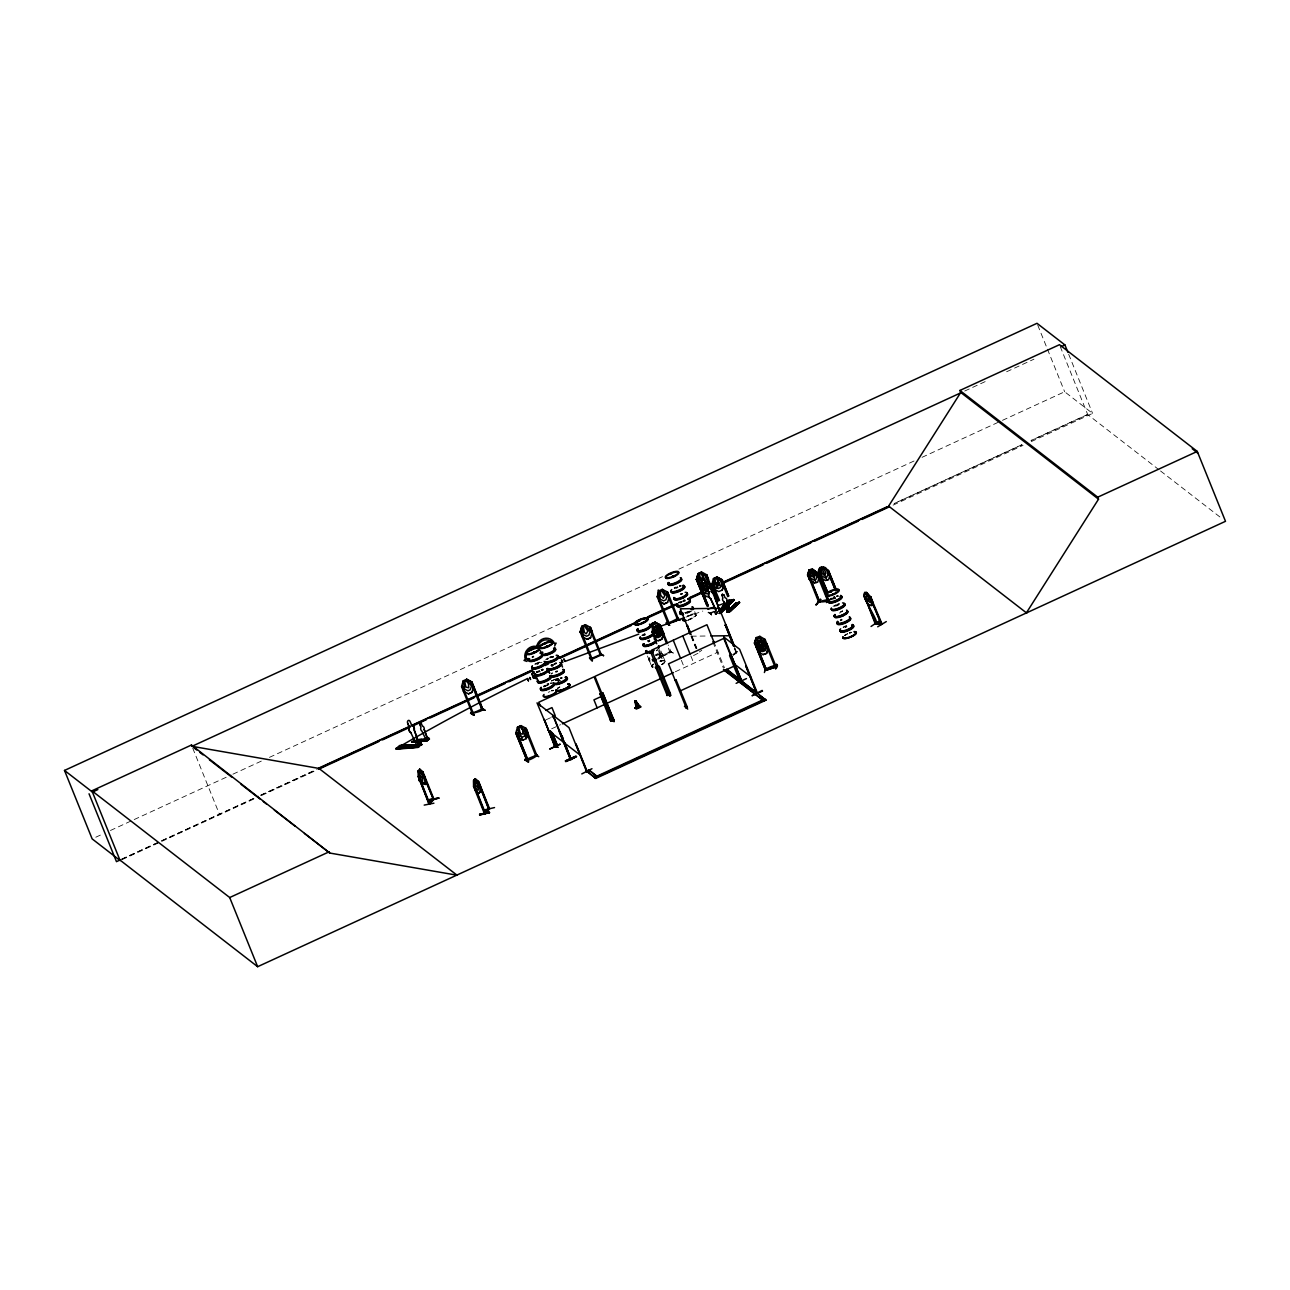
<?xml version="1.0" encoding="UTF-8"?>
<svg xmlns="http://www.w3.org/2000/svg" width="1290" height="1290" viewBox="0 0 1290 1290"><rect width="100%" height="100%" fill="white"/><g stroke="black" fill="none" stroke-linecap="round" stroke-linejoin="round"><path stroke-width="0.75" stroke-dasharray="5 3.75" d="M661.802 658.4L659.174 655.304L662.109 657.626M708.081 612.847C707.291 610.493 715.966 619.442 708.42 612.089M653.675 664.382A7.176 2.032 -22 0 0 652.74 667.365L651.579 666.462M551.83 665.979C555.732 665.334 549.959 665.124 552.781 666.091M559.118 681.426L555.99 678.701L558.941 680.991M687.715 620.345L695.987 615.636M649.95 641.146A7.176 2.032 -22 0 0 648.225 641.872L648.999 641.759M651.563 666.495L653.498 664.14A7.224 2.048 -22 0 0 652.611 667.124M695.971 615.685L695.89 614.395A7.176 2.032 -22 0 1 689.295 619.297M558.893 679.83L558.876 679.894A7.208 2.048 -22 0 0 557.312 680.717M715.499 614.234L718.078 611.363M736.509 652.305L736.687 651.305L735.574 651.579L736.413 651.531M735.993 652.547L734.526 647.854M658.948 649.193L661.931 656.642L661.512 655.626M710.903 612.347C708.565 611.912 711.274 615.217 709.952 612.766M711.306 613.347L710.596 612.299L711.145 613.266M830.55 598.85L838.065 597.335M830.841 599.56L836.581 598.302M715.805 614.411C718.337 613.411 714.37 615.491 714.66 612.25L716.031 610.896L716.756 612.669M714.66 612.25L716.401 610.815L716.982 612.25M715.16 614.524L718.207 611.557M544.154 686.748L545.541 686.603M652.466 665.011L653.514 664.157M693.504 655.578L698.39 653.062M699.261 651.998L701.792 650.289M734.349 653.45L737.509 651.337M732.801 654.514L737.574 651.385M733.01 654.949L736.155 652.821M733.091 655.014L737.009 652.353M733.413 655.078L736.574 652.966M661.044 656.852L658.11 649.692L660.964 657.045L671.316 652.288L670.687 651.24L660.448 655.965L661.351 655.514M559.747 686.78L557.28 688.521A7.224 2.048 -22 0 1 559.763 686.796A7.176 2.032 -22 0 0 557.296 688.328M846.046 634.422L844.66 635.293L847.659 633.6A7.176 2.032 -22 0 0 844.644 635.131M669.8 651.66L671.219 652.208L668.156 644.952M539.543 670.816L536.559 672.542A7.176 2.032 -22 0 1 539.559 670.848L539.478 670.848A7.176 2.032 -22 0 0 536.576 672.461M551.04 665.253L552.668 664.431A7.176 2.032 -22 0 0 551.007 665.108A7.224 2.048 -22 0 1 552.668 664.431M121.808 859.205L160.137 841.548M161.959 840.709L258.709 796.156M260.532 795.317L313.47 770.936M1021.874 444.744L894.099 503.584L1021.954 444.792M1087.599 414.477L1031 440.535L1087.712 414.558L1158.984 469.77M964.71 391.031L988.398 380.131M1006.619 371.762L1033.951 359.184M95.815 837.21L103.119 833.84M110.44 830.486L132.37 820.392M134.192 819.553L231.087 775.016M232.91 774.177L262.16 760.729M269.465 757.359L662.496 576.662M678.943 569.1L914.755 460.675M922.06 457.321L1000.669 421.169M1002.491 420.33L1064.653 391.757L1092.582 413.397L1030.371 442.002M121.679 859.124L159.686 841.644M161.492 840.822L253.791 798.381M261.031 795.043L317.147 769.259M678.846 602.946L686.167 599.592M121.905 859.704L159.912 842.225M161.718 841.386L254.404 798.768M261.725 795.414L314.808 771.001M893.115 505.116L1023.051 445.373M551.233 665.188L556.425 662.931M551.362 680.846L554.829 679.25M551.378 681.072L557.312 678.605L560.263 680.894M558.683 679.669L557.538 680.201M558.731 679.975L557.796 680.362M710.967 612.508L714.289 611.105M710.21 613.701L716.192 611.073M669.784 651.095L673.332 653.127L669.897 650.95M669.881 652.095L661.722 655.723M660.964 656.916L671.09 652.224M545.993 719.82L550.604 717.708M551.652 728.785L560.569 724.69M675.315 671.751L718.014 652.111M736.751 652.563L734.913 648.015M687.393 615.894L695.826 614.346A7.176 2.032 -22 0 0 687.344 615.717M670.413 652.74L669.816 651.805M685.957 617.12L702.824 611.057M555.958 663.237L556.28 663.27A7.208 2.048 -22 0 0 554.506 663.963L556.264 662.996M543.042 669.526L541.284 670.107A7.176 2.032 -22 0 1 543.025 669.558A7.176 2.032 -22 0 0 541.268 670.074M840.838 611.654L842.58 611.073M849.417 632.874L851.158 632.293M551.62 690.747L553.265 690.36M715.386 614.024L720.159 613.089M830.663 599.592L830.276 598.56M670.171 652.804L667.22 645.387M691.343 636.196L706.92 636.002M539.688 671.493L539.768 671.477A7.176 2.032 -22 0 0 538.22 672.284M538.349 671.526L540.51 671.897M1160.565 470.995L1220.743 517.613M708.533 612.524L711.629 614.927M662.383 658.158L659.303 655.755L662.221 658.142M557.135 678.169L560.118 680.459M555.571 679.379L558.538 681.668M665.188 661.657L662.254 654.111M662.06 653.885L662.189 654.159A7.192 2.048 -22 0 1 657.271 657.981M649.37 660.609L647.435 655.9M662.512 654.562L662.544 654.594A7.305 2.08 -22 0 1 657.626 658.819M649.16 660.206L651.789 666.64M1068.668 354.202L1092.582 413.397M1060.219 346.526L1087.712 414.558M1037.74 325.161L1046.706 347.349M1047.464 349.203L1064.653 391.757M734.252 648.032L736.106 652.579L735.59 651.547M715.031 612.169L715.595 613.605M713.676 641.372L724.432 667.833M712.838 641.888L723.497 668.268M694.697 611.718L696.052 615.104A7.176 2.032 -22 0 1 687.731 620.313M691.924 636.002L696.906 648.306M691.65 636.18L696.632 648.499M691.263 636.018L696.245 648.322M690.989 636.196L695.971 648.515M690.86 655.949L693.81 663.237M681.362 660.303L684.313 667.607M660.867 650.902L662.173 654.127A7.192 2.048 -22 0 0 657.045 653.82M553.087 665.737L553.007 665.398A7.176 2.032 -22 0 0 551.459 666.204M192.726 748.152L219.639 814.764M830.244 599.705A7.305 2.08 -22 0 1 831.631 598.818M833.259 597.996A7.305 2.08 -22 0 1 835.033 597.27M836.791 596.69A7.305 2.08 -22 0 1 838.452 596.286M834.694 606.381A7.305 2.08 -22 0 1 839.855 604.236M834.533 605.994A7.305 2.08 -22 0 1 839.693 603.849M833.034 606.413A7.192 2.048 -22 0 1 836.017 604.752M837.742 604.026A7.192 2.048 -22 0 1 839.484 603.462M830.502 600.124A7.192 2.048 -22 0 1 831.873 599.269M833.469 598.463A7.192 2.048 -22 0 1 835.211 597.738M830.083 599.302A7.305 2.08 -22 0 1 831.47 598.431M833.114 597.609A7.305 2.08 -22 0 1 834.872 596.883M836.646 596.303A7.305 2.08 -22 0 1 838.29 595.899M829.986 598.866A7.192 2.048 -22 0 1 831.357 598.012M832.969 597.189A7.192 2.048 -22 0 1 834.694 596.48M836.436 595.899A7.192 2.048 -22 0 1 838.065 595.512M836.533 606.01A7.192 2.048 -22 0 1 838.258 605.3M845.014 627.085A7.305 2.08 -22 0 1 846.772 626.36M843.225 627.521A7.305 2.08 -22 0 1 846.627 625.972M843.112 627.101A7.192 2.048 -22 0 1 846.45 625.553M840.338 620.361A7.305 2.08 -22 0 1 841.967 619.523M849.352 632.745A7.176 2.032 -22 0 1 851.077 632.165M845.224 627.553A7.192 2.048 -22 0 1 846.966 626.827M839.371 613.056A7.176 2.032 -22 0 1 841.096 612.331M840.564 620.812A7.192 2.048 -22 0 1 842.177 619.99M840.177 619.974A7.305 2.08 -22 0 1 841.806 619.135M674.267 588.288A7.305 2.08 -22 0 1 677.653 586.724M679.427 586.144A7.305 2.08 -22 0 1 681.072 585.741M674.138 587.853A7.192 2.048 -22 0 1 675.75 587.031M679.217 585.741A7.192 2.048 -22 0 1 680.846 585.354M674.412 588.675A7.305 2.08 -22 0 1 677.814 587.111M679.572 586.531A7.305 2.08 -22 0 1 681.233 586.128M676.25 588.304A7.208 2.048 -22 0 1 677.992 587.579M691.634 611.009A7.208 2.048 -22 0 1 685.167 613.992M687.522 616.168A7.176 2.032 -22 0 1 696.052 615.104M690.134 611.444A7.305 2.08 -22 0 1 684.974 613.588M689.973 611.057A7.305 2.08 -22 0 1 684.813 613.202M688.134 611.428A7.192 2.048 -22 0 1 684.651 612.718M680.298 603.091A7.192 2.048 -22 0 1 681.91 602.285M683.635 601.559A7.192 2.048 -22 0 1 685.377 600.995M680.072 602.656A7.305 2.08 -22 0 1 681.701 601.817M683.458 601.092A7.305 2.08 -22 0 1 685.232 600.511M678.508 603.123A7.305 2.08 -22 0 1 681.539 601.43M683.297 600.705A7.305 2.08 -22 0 1 685.071 600.124M678.411 602.688A7.208 2.048 -22 0 1 679.782 601.833M683.12 600.285A7.208 2.048 -22 0 1 684.861 599.721M680.83 594.609A7.192 2.048 -22 0 1 682.571 594.029M680.668 594.19A7.224 2.048 -22 0 1 682.41 593.626M641.904 635.26A7.192 2.048 -22 0 1 644.871 633.584M647.774 640.743A7.176 2.032 -22 0 1 649.499 640.017M643.774 635.664A7.208 2.048 -22 0 1 645.387 634.857M643.549 635.228A7.305 2.08 -22 0 1 645.177 634.39M642.001 635.696A7.305 2.08 -22 0 1 645.032 634.003M655.82 655.659A7.208 2.048 -22 0 1 662.576 655.046L662.609 655.159A7.208 2.048 -22 0 1 657.787 659.238M650.16 661.06A7.208 2.048 -22 0 1 650.047 658.9M655.643 655.191A7.305 2.08 -22 0 1 662.496 654.578M649.902 660.657A7.305 2.08 -22 0 1 649.789 658.481M660.109 661.431A7.176 2.032 -22 0 1 665.108 661.399A7.176 2.032 -22 0 1 661.931 664.753L665.108 662.238L665.043 660.98A7.176 2.032 -22 0 1 661.77 664.334M659.948 661.012A7.176 2.032 -22 0 1 664.947 660.98L660.029 661.141A7.224 2.048 -22 0 1 665.043 661.109A7.224 2.048 -22 0 1 661.851 664.495M653.659 666.995A7.176 2.032 -22 0 1 653.514 663.979M649.66 659.787A7.192 2.048 -22 0 1 649.547 657.642M655.481 654.804A7.305 2.08 -22 0 1 662.334 654.191A7.305 2.08 -22 0 1 657.465 658.432M649.757 660.27A7.305 2.08 -22 0 1 649.644 658.094M657.707 650.015A7.192 2.048 -22 0 1 656.336 650.87M657.594 649.563A7.305 2.08 -22 0 1 656.207 650.434M648.064 641.501A7.224 2.048 -22 0 1 649.805 640.775M546.992 659.609A7.305 2.08 -22 0 1 548.379 658.739M550.024 657.916A7.305 2.08 -22 0 1 553.539 656.594M546.831 659.222A7.305 2.08 -22 0 1 548.234 658.351M549.863 657.529A7.305 2.08 -22 0 1 553.394 656.207M545.686 659.625A7.192 2.048 -22 0 1 548.105 657.916M549.717 657.11A7.192 2.048 -22 0 1 551.443 656.384M551.959 657.658A7.192 2.048 -22 0 1 553.7 657.078M554.345 663.576A7.176 2.032 -22 0 1 556.087 662.996M551.201 665.576A7.176 2.032 -22 0 1 552.813 664.753M554.539 664.044A7.176 2.032 -22 0 1 556.28 663.463M557.087 680.282A7.305 2.08 -22 0 1 558.715 679.443M560.473 678.717A7.305 2.08 -22 0 1 562.247 678.137M555.538 680.765A7.305 2.08 -22 0 1 558.554 679.056M560.328 678.33A7.305 2.08 -22 0 1 562.085 677.75M555.442 680.314A7.192 2.048 -22 0 1 558.409 678.637M560.15 677.927A7.192 2.048 -22 0 1 561.892 677.347M555.877 672.348A7.192 2.048 -22 0 1 557.603 671.639M555.668 671.897A7.305 2.08 -22 0 1 557.425 671.155M551.427 674.057A7.305 2.08 -22 0 1 552.475 673.203M555.506 671.51A7.305 2.08 -22 0 1 557.264 670.768M551.33 673.606A7.208 2.048 -22 0 1 552.378 672.767M557.474 688.747A7.176 2.032 -22 0 1 559.876 687.054M551.298 665.834A7.224 2.048 -22 0 1 552.91 665.011M554.635 664.285A7.224 2.048 -22 0 1 556.393 663.721M534.979 664.447A7.305 2.08 -22 0 1 541.8 661.899M534.866 664.011A7.192 2.048 -22 0 1 541.574 661.512M536.769 663.995A7.305 2.08 -22 0 1 538.543 663.27M540.3 662.689A7.305 2.08 -22 0 1 541.961 662.302M532.093 657.271A7.305 2.08 -22 0 1 533.721 656.449M536.398 672.025A7.176 2.032 -22 0 1 537.753 671.171M541.091 669.639A7.176 2.032 -22 0 1 542.832 669.059M536.979 664.463A7.208 2.048 -22 0 1 538.72 663.737M532.318 657.723A7.192 2.048 -22 0 1 533.931 656.9M531.932 656.884A7.305 2.08 -22 0 1 533.56 656.062M543.687 685.974A7.305 2.08 -22 0 1 545.315 685.151M547.073 684.409A7.305 2.08 -22 0 1 548.847 683.829M550.507 683.442A7.305 2.08 -22 0 1 551.926 683.265M546.896 684.006A7.192 2.048 -22 0 1 548.637 683.442M550.266 683.055A7.192 2.048 -22 0 1 551.685 682.878M543.848 686.361A7.305 2.08 -22 0 1 545.476 685.538M547.234 684.797A7.305 2.08 -22 0 1 549.008 684.216M551.54 690.601A7.192 2.048 -22 0 1 553.168 690.215M548.25 692.327A7.176 2.032 -22 0 1 549.975 691.617M551.701 691.037A7.176 2.032 -22 0 1 553.329 690.65M541.542 670.752A7.176 2.032 -22 0 1 543.284 670.187M544.074 686.812A7.208 2.048 -22 0 1 545.67 685.99M537.801 671.348L536.43 672.219A7.224 2.048 -22 0 1 539.43 670.526L537.801 671.348M552.781 664.737L551.169 665.559A7.208 2.048 -22 0 1 552.765 664.673M548.25 684.861L543.058 687.231L548.234 684.877M649.579 640.179L647.822 640.904A7.224 2.048 -22 0 1 649.563 640.195M649.692 640.485L647.951 641.211A7.176 2.032 -22 0 1 649.676 640.469M682.313 593.368L680.556 593.932A7.192 2.048 -22 0 1 682.297 593.352M556.167 663.125L554.41 663.705A7.224 2.048 -22 0 1 556.151 663.141M542.913 669.22L541.171 669.8A7.224 2.048 -22 0 1 542.913 669.22M842.547 611.025A7.208 2.048 -22 0 0 840.806 611.589A7.192 2.048 -22 0 1 842.547 611.041M847.772 633.858A7.192 2.048 -22 0 0 844.805 635.535A7.176 2.032 -22 0 1 847.788 633.874M851.255 632.568A7.192 2.048 -22 0 0 849.513 633.148A7.176 2.032 -22 0 1 851.255 632.584"/><path stroke-width="1.5" d="M757.827 651.369L763.035 654.627L766.582 653.272L768.372 647.822L766.647 643.597L761.423 640.34L757.794 641.565L759.165 649.773L762.567 651.563L764.922 650.773L766.196 647.419L761.406 640.469M524.724 759.6C536.511 766.067 517.613 755.859 528.336 761.616M527.755 761.858L524.756 759.52M528.045 761.132L525.175 759.246M554.329 745.362C562.23 750.716 549.556 740.831 557.941 747.378M557.812 747.281L554.748 745.12M611.041 719.24L614.185 721.61L610.267 719.046M610.525 719.465L614.056 721.513M667.752 693.069C672.477 694.633 669.204 697.132 666.769 693.697M670.332 695.632L667.656 692.553L670.655 694.826M684.442 706.323L687.747 709.081M470.947 712.918L474.043 715.273L470.511 713.241M473.914 715.224L470.915 712.967M473.769 714.773L470.834 712.419M592.078 660.98L589.433 657.884L592.481 660.722M666.124 623.264L669.671 625.327L666.479 622.457M666.43 622.538L669.542 625.215M764.389 672.525L765.728 667.978M827.632 592.465L819.15 572.115L827.793 592.287M710.129 591.465L709.194 591.997L706.517 589.965L705.146 593.868L705.694 589.611L702.55 587.289L703.566 586.821L706.049 588.659L708.468 579.097L706.71 574.76L705.63 574.921M418.734 742.976L417.218 742.734L419.057 741.798M427.312 737.912L426.232 738.09L427.474 737.816M418.492 743.266L417.702 742.492M427.377 738.154L426.264 737.783L427.683 738.976M427.264 737.574L426.393 738.122L427.522 739.75M869.863 605.284L872.024 605.413L872.443 601.269L872.105 605.526C867.589 606.252 865.574 600.027 864.09 596.641L864.623 592.368L866.832 592.497L870.863 600.253L870.492 602.753L866.574 599.995M422.636 772.275L419.718 769.114L418.105 770.872L420.476 779.176L422.556 780.692L423.539 775.983M480.493 791.592L478.864 793.35L475.542 790.641L473.785 786.303L473.607 780.337L475.188 778.676L478.574 781.466L489.184 809.298L488.652 808.362M728.576 609.17L727.721 609.928L728.366 608.944M706.872 589.046L707.355 584.967L703.276 586.676L698.067 583.918M401.819 745.443C391.144 752.457 407.769 744.007 399.594 745.62L396.078 749.216L418.089 747.426L417.363 745.072M527.578 678.54L528.432 680.83L527.578 678.54A572.438 171.925 -28.9 0 0 399.594 746.636L399.013 747.071M427.538 740.444L412.107 742.169L414.477 740.428M421.524 744.846L420.927 742.443L418.395 742.766L420.927 742.443M427.2 740.67L412.091 741.524M426.684 737.961L428.699 737.654L429.086 739.267L417.767 740.218M405.641 746.684L408.027 745.749L405.931 746.297M418.944 740.541L419.46 739.863M732.994 606.203L734.574 605.671L733.107 606.445M426.313 737.912L427.393 739.767L427.441 737.219L428.248 739.218M729.14 611.154L728.64 609.444M764.18 639.759L765.083 639.437L776.225 666.914L765.518 670.381L754.569 642.952L765.696 670.478L776.112 666.817M758.859 637.437L762.309 642.694L761.793 644.774L758.794 643.871L757.682 637.824M756.117 647.499L761.455 650.628L765.099 649.37L766.921 643.823M756.085 647.145L757.794 641.565L761.406 640.517M765.083 639.437L759.842 636.341L764.599 643.452L763.325 646.822L760.971 647.596L757.569 645.806L756.311 637.663L754.489 643.146L755.537 642.533L766.534 670.171L755.343 642.436M760.439 641.485L759.278 641.823L759.633 645.919L762.229 649.128L763.906 646.645L760.455 641.436M761.455 650.628L765.002 649.273L766.792 643.823M768.372 647.87L766.679 653.417L763.035 654.627M766.212 669.171C762.035 670.913 776.612 662.754 776.145 666.962M766.421 669.268L775.741 665.785M775.048 667.317L774.887 666.059L775.29 667.059M776.612 664.366C772.71 673.574 779.789 665.237 776.515 664.334M775.725 668.784L776.806 664.785M728.076 611.428L727.27 609.428L728.237 609.122M659.303 625.327L660.206 624.973L659.206 625.424M527.9 732.672L526.239 738.622L522.708 740.234L517.5 737.493L522.74 740.25L517.484 727.221L520.983 725.609L526.175 728.35L527.933 732.688L526.239 738.622L520.983 725.609M482.637 709.387C482.315 711.983 470.076 712.967 472.608 714.16L461.562 686.651L463.207 680.83L466.754 679.233M463.287 691.134L468.496 693.875L472.011 692.262L473.559 686.312M580.145 632.245L581.822 626.295L585.354 624.699L590.578 627.456L592.336 631.794L590.626 637.728L587.079 639.308L582 636.502M581.822 626.295L580.178 632.116L581.193 631.81M657.158 596.835L658.835 590.885L662.367 589.288L667.091 596.174L665.898 599.785L663.624 600.834L660.303 599.302C656.691 579.355 659.093 597.867 657.965 596.061L669.397 623.683L668.075 623.135M650.837 626.747L651.547 623.715L655.094 622.119L660.206 624.973M651.934 632.165L653.175 627.698L656.723 626.101L661.931 628.859M659.013 601.092L664.124 603.93L667.639 602.317L669.3 596.367L667.559 592.013L662.367 589.433M658.481 640.614L661.883 639.05L663.689 633.197L661.98 639.13L658.481 640.743M707.291 606.494L696.374 579.468L697.987 573.615L701.534 572.034L706.743 574.776L705.711 575.211M706.662 604.768L696.439 579.565L698.084 573.711L701.518 572.163L704.904 575.63L706.211 578.888L705.017 582.5M711.774 592.32L712.628 589.353L710.838 584.983L705.63 582.225L702.115 583.854L700.583 589.788M711.806 584.547L713.483 578.581L717.014 577.001L722.142 579.839L721.094 580.274L722.142 579.839M711.661 592.287L712.467 589.337M722.287 590.014L723.98 584.096L722.287 590.014L718.74 591.61L713.66 588.788M819.505 572.389L818.392 572.647L820.15 576.985L825.245 580.548L828.583 579.807L829.954 574.76M421.185 723.142L419.701 724.158L420.943 727.254A2.564 1.822 85.4 0 0 421.943 731.107L425.942 739.654L427.522 738.493L424.184 729.447A2.564 1.822 85.4 0 0 422.41 726.109L421.266 723.368M419.943 723.513L419.943 724.803M827.245 599.253L827.567 600.463L816.296 572.76L817.489 572.776L812.442 569.164L809.104 569.906L807.524 575.034L808.733 574.63L819.892 601.979M819.086 577.146L817.715 582.193L814.329 582.983L809.282 579.387L807.572 574.985L809.201 570.019L810.572 577.952L813.797 580.049L815.941 579.565L817.038 576.501L812.442 569.164L817.441 572.825M818.392 572.647C818.07 563.214 827.6 567.31 827.906 574.115L826.826 577.178L824.665 577.662L821.44 575.566L820.085 567.616M827.487 594.48L818.634 572.583L819.972 567.519M530.948 649.934L531.432 650.37M530.851 650.45L531.69 649.934M534.495 652.498L533.302 652.837L534.415 652.272M535.237 652.063L534.205 651.901M544.074 644.323L545.09 644.081M548.331 646.322L546.702 646.871L547.283 645.887M547.653 646.177L546.75 646.355L548.218 646.096M547.928 646.435L548.637 645.968L547.766 646.516M639.759 620.7L639.243 620.667M640.034 620.571L639.405 620.603M641.743 623.296L643.081 622.796M642.001 623.054L643.5 622.796M643.355 622.231L641.84 623.005M670.268 573.808L670.865 574.147M670.977 573.824L670.365 573.969M674.428 576.017L673.106 575.888M674.638 576.001L673.799 575.663M831.147 591.239L830.986 591.933M831.389 591.723L830.534 591.513M834.05 594.045L834.936 593.61L833.195 593.771M833.872 593.674L833.292 593.69M833.437 593.964L834.533 593.771M433.908 803.186L424.2 805.105M489.474 812.716L479.606 814.232M417.863 743.137L421.217 744.072L420.653 742.653M754.36 643.146L756.198 637.566L759.842 636.341M636.115 708.146L635.696 700.776L639.921 706.63L636.115 708.146L635.099 701.034L638.211 707.936M418.041 742.766L419.185 745.588M720.691 613.427L734.22 600.027L728.769 600.285C722.513 605.01 740.831 598.238 727.383 601.656M728.769 600.285L728.834 601.124M720.884 610.202L730.382 600.785L728.898 600.64L719.433 610.025M735.171 603.865L739.186 602.091L729.914 611.637L739.638 602.559L736.09 602.946L726.931 612.218L736.187 603.075M734.236 605.72C734.494 603.752 727.802 615.814 726.593 610.686L728.35 609.09M733.607 600.173L733.301 600.205M733.478 600.173L728.898 600.64M739.638 602.543L729.56 611.718L729.769 610.073M727.141 612.024L737.074 603.043M554.942 747.136L544.38 719.562M569.841 757.94L569.922 757.94M585.999 770.501L586.418 771.533M741.041 680.394L741.476 680.201M741.524 681.41L740.121 681.926L741.186 681.152M756.649 693.262L745.943 666.043M554.635 646.064L556.054 643.049L554.619 643.71A9.707 9.175 -52.2 0 0 536.624 646.854M589.595 627.94L590.578 627.456M412.155 742.185L414.848 740.154M418.154 747.087L396.191 748.603L399.739 745.975L422.056 744.507M421.685 744.459L399.594 745.62M428.957 739.38L417.67 740.476M426.313 739.412L426.797 740.605L429.441 739.041M556.732 690.408L556.828 690.65A7.176 2.032 -22 0 0 565.165 689.086A7.176 2.032 -22 0 0 569.761 684.7M429.393 802.719L428.619 803.138M433.279 798.703L429.022 804.138M429.796 803.718L418.653 775.919M418.734 776.29L429.36 804.105L434.004 799.284M434.004 799.365L422.943 771.855M488.765 808.653L484.105 812.781L484.976 813.313M485.443 813.184L474.365 785.578M304.424 833.421L329.772 853.045L456.741 875.152L1225.5 521.305L1197.265 451.419L1059.477 344.688L959.937 390.451L960.744 392.45L888.617 506.099L1026.727 613.089M1026.405 612.831L1098.532 499.182L1097.726 497.182L959.937 390.451M428.941 804.202L418.395 776.37M484.105 812.748L488.426 808.717M418.541 740.541L419.25 739.928M420.056 739.815L418.46 740.347M726.625 604.704L724.319 605.591L725.722 604.575M726.738 604.994L724.432 605.865L725.528 604.962M534.286 652.031L533.447 652.498L535.076 651.934M544.719 643.581L544.509 643.613M548.476 645.855L547.266 646.322M544.058 673.702L542.8 674.412M640.404 620.313L639.582 620.119M526.368 759.439L527.626 758.988L526.562 759.342M526.772 760.439C530.464 760.245 540.107 754.344 535.801 755.247M610.428 720.304C612.315 718.32 609.573 722.561 611.621 720.771M612.621 720.449L613.879 719.997L602.607 692.585L601.672 693.02L612.782 720.529L594.948 676.379L650.225 650.966L668.107 695.052C667.107 691.682 667.269 697.487 666.672 694.536M666.962 695.455L667.865 695.004M670.316 693.053L669.462 694.165C667.51 692.762 672.09 692.343 669.059 693.294M669.349 694.213L670.461 693.681L659.432 666.43L658.497 666.865M741.879 681.201L730.511 653.643L741.589 682.587L723.771 638.421L668.51 663.834L686.28 707.984L685.78 706.904L687.151 706.743M686.183 707.904L687.425 707.484L676.154 680.04L675.218 680.475L676.266 680.12M740.218 682.007C739.96 684.039 742.669 681.62 740.621 683.007L729.56 655.497L730.495 655.062M809.104 569.906L812.442 569.293M811.523 570.148L814.893 575.517L814.474 577.452L811.668 576.243L810.894 574.324L810.443 570.39L811.571 570.099M809.282 579.387L814.329 582.983M836.549 590.352L828.422 570.277C826.729 571.744 827.938 567.713 823.278 566.826M472.35 713.128L473.365 712.628L472.124 713.064M591.981 658.094C593.061 660.125 589.578 657.191 592.094 658.384M601.188 653.853L600.076 654.385M601.591 654.852L591.207 659.48L592.336 659.142M678.201 618.458L677.089 618.974M678.556 619.49L667.591 592.046M875.91 622.86L875.539 623.038M865.332 598.27L876.345 623.828C879.216 620.087 856.689 591.626 866.848 592.61M807.685 575.001L808.556 574.614M827.809 598.254L817.489 572.696L828.502 600.221M818.634 572.583L819.682 572.212M827.551 600.301C825.729 602.93 815.973 601.285 819.037 602.172M815.99 604.849L820.682 599.334L816.006 604.768M816.409 604.655L820.666 599.35M808.411 574.518L819.747 602.156L818.747 602.382L807.846 574.84M827.116 599.753L819.456 601.446M828.438 599.608L826.39 602.543L827.196 601.801M829.148 599.931L826.955 602.349M419.46 770.356L419.943 775.113L421.894 778.193L422.249 775.435L419.347 770.372M429.457 804.089L418.218 776.757L418.799 775.967M422.894 771.952L422.136 772.468L433.682 799.703M423.394 783.788C433.214 787.464 409.188 774.355 423.378 783.659M438.697 798.171L428.748 799.768L438.939 798.01M428.973 803.138L433.198 799.107M475.026 779.902L475.51 784.659L477.461 787.722L477.816 784.965L474.913 779.918M477.977 781.547L480.364 785.707L480.38 791.625M489.103 808.959L484.508 813.764L473.543 786.336L474.365 785.787M479.606 815.022L489.345 812.152L489.297 812.974M484.54 809.878L494.522 807.572M485.088 813.587L489.62 808.83L478.509 781.385M534.544 671.961L531.948 674.38L533.447 671.655L531.98 674.396L533.399 677.879L537.237 678.814M715.869 610.267L710.629 598.834A3.854 3.048 45.3 0 1 709.113 593.319L707.71 589.53A1.919 1.532 45.3 0 1 708.613 587.498A1.919 1.532 45.3 0 1 710.903 588.901L712.29 592.707A3.854 3.048 45.3 0 1 715.128 597.947L719.788 611.283M709.113 593.319L707.71 589.53M712.29 592.707L712.386 592.594A3.854 3.048 45.3 0 1 715.224 597.851L719.901 611.17M710.629 598.834L710.726 598.737A3.854 3.048 45.3 0 1 709.21 593.223M721.884 595.238L722.561 594.19M723.9 601.753L723.964 601.672A2.564 2.032 45.3 0 1 722.948 597.996L721.965 595.529M723.932 594.835L725.012 597.657A2.564 2.032 45.3 0 1 726.963 601.092L730.011 610.041M727.415 605.913L722.497 606.477L723.867 605.123L728.785 604.542M719.465 610.235L728.947 600.85M718.998 611.186L729.834 600.463M719.643 612.815L719.062 611.379L729.914 600.64M720.578 611.944L727.334 605.236M730.043 602.559L732.752 599.882M720.61 612.153L733.542 599.35M720.143 613.105L733.688 599.705M719.933 613.572L733.768 599.882M727.27 609.428L728.157 611.347M723.964 601.672L727.963 610.396M731.817 606.848C740.783 604.575 728.56 609.09 732.736 605.945L736.01 605.558L732.736 605.945M733.559 605.139C742.524 602.865 730.301 607.38 734.462 604.236L737.751 603.849L734.462 604.236M729.495 611.702L739.186 602.091M555.522 746.942L537.027 702.889L552.813 715.128L570.325 758.939M570.938 759.455L564.81 742.637M534.592 652.031L533.592 652.659M547.815 645.693L548.589 645.903M683.232 597.657L682.071 598.254M831.534 591.481L831.212 591.578M730.366 600.818L719.062 611.379M726.98 612.234L730.253 611.25M728.012 612.024L727.06 611.895M433.182 798.752L433.488 799.816L422.394 772.049M474.301 785.836L485.04 813.587M403.302 745.33L399.9 748.313L403.302 745.33L405.528 745.152L402.125 748.135L405.528 745.152M407.511 744.991L404.093 747.974L407.511 744.991L409.736 744.814L406.318 747.797L409.736 744.814M419.734 739.364L417.46 741.347L421.217 739.235M426.393 738.154L427.441 737.219M416.638 745.443L419.185 743.685L414.332 730.124A3.854 2.741 85.4 0 0 411.671 725.109L410.01 721.416A1.919 1.371 85.4 0 0 408.14 720.578A1.919 1.371 85.4 0 0 407.64 723.174L409.124 726.867A3.854 2.741 85.4 0 0 410.817 732.607L416.799 745.427M424.829 739.525L425.313 740.718M418.992 744.249L415.993 746.475L415.138 745.249L415.864 747.039L419.427 744.411L418.702 742.621M420.072 744.798L418.976 745.604L417.767 742.605M421.217 744.072L418.218 746.297L417.637 744.862M421.653 744.233L418.541 747.039L396.24 748.829M428.893 738.751L426.877 740.234L426.506 739.283M554.781 746.878L554.716 746.136M690.279 634.438L687.006 625.457L690.505 632.487M686.731 625.65L687.667 625.457M733.542 646.274L725.286 624.989L733.817 646.08M556.393 746.184L557.635 745.765L552.152 732.494L557.457 745.878M613.46 719.014L612.218 719.449L613.588 719.288M611.057 721.223L610.541 720.594M599.947 654.288C603.107 654.175 599.399 654.675 600.334 655.304M677.282 618.894C681.942 620.426 664.866 624.054 669.397 623.683M673.17 576.324L674.509 575.792M674.364 576.259L673.364 576.711L674.154 576.388M557.038 667.849L556.038 668.317M652.208 644.339L651.192 644.79M843.337 615.491L842.338 615.959M819.295 601.188L819.65 602.188M865.542 593.142L868.476 596.931L869.202 600.479L867.106 598.721L865.638 593.094M875.942 624.038L864.558 596.335L875.33 624.07L881.78 624.392L881.441 623.393L876.023 623.151M864.832 596.609L864.3 596.625M870.637 597.06L882.134 624.199L875.652 623.828M879.49 620.7L871.04 626.472M881.231 623.118L881.199 624.376L869.831 596.673L881.731 624.425M881.118 623.457L875.733 623.328M886.294 621.57L877.7 626.795M462.562 686.312L461.659 686.764M537.011 755.859L526.078 728.431L525.143 728.818M556.506 746.136L550.507 731.172M610.831 721.175L611.944 720.82M613.685 720.11L602.704 692.666M687.231 707.565L686.796 706.404M741.169 681.588L741.669 682.523M472.721 713.967L473.317 712.677M482.379 708.5L481.428 708.919L482.476 708.323M473.027 712.644C477.316 711.919 480.267 708.758 482.847 709.468L471.963 681.991L466.722 679.217L471.463 686.119L470.269 689.731L467.996 690.779L464.674 689.247L463.207 680.83M590.981 658.577L591.255 659.464M668.268 624.07L657.174 596.706M517.58 727.318L520.966 725.738L525.691 732.478L524.498 736.106L522.24 737.154L518.919 735.622L517.451 727.205L515.79 733.172L527.013 760.487L515.919 733.155M518.919 727.35L520.047 726.834L522.692 730.011L522.998 734.139L520.08 733.478L518.886 727.334M527.691 760.004L516.677 732.349L528.013 760.02L527.11 760.439M599.882 693.875L600.801 693.44L599.882 693.875L610.831 721.303M656.013 668.026L657.045 667.672L656.013 668.026L667.22 695.487M713.773 641.452L712.838 641.888M559.263 731.559L570.245 759.004M560.183 732.252L571.276 759.649L553.184 715.402L568.987 727.641L586.628 771.694M610.412 719.61L610.928 718.788L613.911 721.126M535.511 754.021L538.736 756.698M666.656 693.843L670.22 695.794M557.054 744.878L556.135 745.298M613.669 719.965L612.96 720.433M576.066 744.12L587.273 771.791L595.77 778.418L765.986 700.164L726.657 669.107M565.633 761.471C588.498 750.135 569.116 761.503 565.407 760.907C578.871 754.457 580.097 755.489 565.875 761.616M565.455 760.971L575.775 756.15M736.122 683.345L746.475 678.572M756.424 692.472L757.472 693.214L739.589 649.241L723.787 637.002L741.637 680.975M581.79 773.919L591.965 768.711M762.18 690.408L752.054 695.745L762.551 691.069M119.97 860.043L116.471 861.656L89.042 793.785M329.772 853.045L191.468 745.023L91.913 790.802L120.099 860.527L92.154 838.887L64.5 770.436L1036.999 323.306L1064.927 344.946L1067.927 352.347M97.863 789.577L92.445 792.076L64.5 770.436M191.468 745.023L191.984 746.313L961.066 392.708M1061.283 346.623L1064.927 344.946M464.69 680.991L465.819 680.459L468.464 683.635L468.77 687.764L465.851 687.102L464.658 680.959M661.447 590.514L660.303 591.046L660.706 595.254L663.254 598.334L664.866 595.609L661.399 590.497M589.32 627.633L600.576 655.352M677.685 619.893L666.317 592.239L667.43 592.126M470.769 682.41L471.801 682.055L482.799 709.516M697.084 578.775L708.339 606.139L697.084 578.807M696.487 579.549L697.455 579L696.278 579.549M539.833 653.095L541.268 652.434A8.095 7.659 -52.2 0 0 540.268 650.692M702.115 583.854L705.646 582.403L710.871 585.015M713.612 578.694L717.014 577.13L720.384 580.597L721.707 583.854L720.497 587.466L718.24 588.514L714.918 586.982L713.483 578.581M468.496 693.875L472.011 692.262M667.639 602.317L664.124 603.93L658.916 601.188M698.164 583.822L703.26 586.515L706.791 585.063M720.949 579.887L727.802 596.673M711.854 584.402L712.886 584.031L711.854 584.402L718.595 600.914M408.14 727.012L318.63 768.179L456.886 875.088L257.645 966.694L119.857 859.962M411.8 725.335L532.383 669.897M559.779 657.287L634.68 622.86M647.467 616.975L674.88 604.381M689.489 597.657L702.276 591.771M722.368 582.532L886.794 506.938M532.706 670.139L318.953 768.421L191.984 746.313M558.28 658.384L638.663 621.425M644.145 618.91L677.024 603.784M687.989 598.754L702.599 592.029M722.706 582.79L888.939 506.357M318.469 769.324L378.857 741.557M382.517 739.88L409.962 727.254M413.622 725.577L426.442 719.675M430.102 717.998L474.027 697.809M477.687 696.116L505.132 683.49M508.792 681.813L532.577 670.881M560.037 658.255L631.407 625.44M646.048 618.7L677.153 604.397M688.134 599.35L700.954 593.465M724.738 582.532L763.18 564.859M766.824 563.166L810.749 542.977M814.409 541.3L858.334 521.096M861.994 519.418L889.455 506.793M544.961 665.559L548.363 663.995M709.145 592.739L706.888 593.771L703.55 592.239L702.228 583.935M651.644 623.796L655.078 622.264L658.497 625.747L659.803 629.004L658.61 632.616L656.336 633.664L653.014 632.132L651.547 623.715M654.159 623.36L653.03 623.876L653.417 628.085L655.981 631.165L657.577 628.44L654.127 623.328M653.272 627.779L656.707 626.247L660.093 629.713L661.399 632.971L660.206 636.583L657.948 637.631L654.611 636.083L653.175 627.698M655.755 627.311L654.627 627.827L655.014 632.035L657.577 635.131L659.174 632.39L655.788 627.327M481.557 708.065L484.427 710.322M603.591 655.707L600.108 653.53L603.559 655.643M676.911 617.684L680.088 620.426M669.107 622.973L667.817 623.07L668.397 624.167M591.981 658.303L600.156 654.675M668.994 622.893L676.944 618.894L677.443 619.974M481.444 708.21L484.943 710.193M656.852 636.631L660.254 635.067L662.028 629.197L660.254 635.067L656.803 636.744L653.337 634.906M545.847 710.419L551.975 707.597L555.2 715.595L552.136 716.998M562.359 723.867L605.155 704.195M606.01 703.76L661.286 678.346M662.738 677.524L673.525 672.574M639.582 705.936L635.035 708.081L639.582 705.936L641.066 706.872L636.293 709.065L635.003 708M1097.726 497.182L1197.265 451.419M91.913 790.802L229.701 897.534L329.256 851.755M679.572 691.214L734.832 665.801M588.95 770.001L597.189 776.967L596.851 776.112L588.95 770.001L586.934 770.92L595.77 778.418M587.273 771.791L589.288 770.856M595.432 777.564L765.647 699.309M489.103 809.314L477.977 781.579M673.686 576.114L672.864 576.243M547.524 645.935L546.702 646.871M611.315 719.756L611.718 720.755M536.317 756.198L535.753 755.085L536.801 754.763L535.963 756.198L524.917 728.56M677.202 618.926L678.105 618.378L678.363 619.394M482.073 709.855L470.705 682.184M473.414 713.628L462.465 686.377M556.635 746.233L550.395 731.091M527.288 759.004L535.673 755.489M659.142 625.005L666.591 643.629M712.677 583.741L719.53 600.479M564.375 660.512L565.036 661.431L638.792 634.1M660.674 626.214L684.264 617.733M707.888 609.235L712.951 607.413M718.03 605.591L724.787 603.156M722.239 594.351L723.851 594.9M757.682 637.873L758.843 637.486M833.904 594.222L833.018 594.351M637.808 706.839L639.921 706.63M591.384 659.561L580.178 632.116M775.129 667.317L764.035 639.582M816.248 572.728L817.489 572.696M555.248 746.733L544.106 719.352M586.853 771.291L575.792 743.911M818.424 601.382L819.489 600.979M419.637 769.275L423.007 771.92M418.041 770.791L418.218 776.757M424.62 776.209L424.878 782.159M473.607 780.337L473.543 786.336M478.042 781.934L488.765 809.378M480.186 785.755L480.444 791.705M428.973 800.332L438.729 798.155M479.622 814.264L489.329 812.2M479.59 815.006L489.571 812.716M726.463 602.559L731.382 601.979L726.609 602.914M726.689 603.607L730.011 603.333M735.074 603.623L738.364 603.236M722.497 606.477L727.27 605.542M730.688 609.17L731.172 610.347M726.593 610.686L727.221 611.589L729.914 611.073L729.527 610.122M727.899 610.46L730.092 609.976L726.963 601.092M730.833 610.17L728.14 610.686L727.963 609.815M827.067 599.495L828.099 599.221L828.245 600.318M536.382 675.992L533.609 676.395L533.141 675.283M827.196 570.309L835.501 590.723M419.169 746.62L396.191 748.603M639.566 706.452L635.357 700.825L637.196 705.34M407.64 723.174L409.301 726.851A3.854 2.741 85.4 0 0 410.978 732.607L410.817 732.607M411.51 725.125L411.671 725.109A3.854 2.741 85.4 0 1 414.171 730.14L419.185 743.685M416.944 739.573L418.524 739.702M427.409 738.493L424.184 729.447M417.041 739.815L429.167 738.847M416.412 740.025L429.457 738.976M412.187 741.766L427.571 740.379M427.216 740.67L412.429 741.96M399.61 746.587L421.62 744.798M401.077 746.555L421.395 744.943L408.882 746.313M400.916 746.942L404.995 746.587M396.046 748.248L418.799 746.346M536.801 677.572L533.351 677.847M743.733 683.249L740.702 680.991M669.736 695.971L666.672 693.665M613.234 721.287L610.186 719.03M602.817 655.385L599.834 653.095L600.592 653.353M669.462 694.294L651.676 650.144L706.952 624.731L714.321 642.984M481.315 707.646L484.992 710.242M725.012 625.166L725.947 624.973L734.203 646.258M710.822 635.954L730.285 635.712M869.992 597.028L871.008 596.818M533.447 677.75L537.269 678.701M702.744 583.548L699.422 582.016L698.116 573.728M635.099 701.034L636.47 708.323M707.42 596.899L702.308 594.061M466.706 679.346L471.866 682.071M581.258 631.6L592.191 659.222M739.976 680.733L743.346 683.426M740.218 681.12L743.234 683.571M667.752 693.02L670.913 695.391M559.941 744.217L549.621 749.071L560.053 744.249M960.744 392.45L1098.532 499.182M717.014 577.13L722.239 579.742L728.737 596.238L721.997 579.726M705.646 582.403L710.355 589.111M734.849 664.382L750.651 676.621M727.012 669.962L755.069 691.698M759.762 695.326L765.986 700.164M724.641 670.026L763.97 701.083L723.432 669.671M655.078 622.264L660.303 624.876L663.689 633.197M585.321 624.812L590.078 631.584L588.885 635.196L586.611 636.244L583.29 634.712L581.951 626.408M590.626 637.728L587.111 639.34M561.182 663.705L562.537 667.075M548.089 730.269L563.875 742.508M564.246 742.798L580.049 755.021M193.565 747.539L196.741 749.99M199.902 752.441L203.062 754.892M209.399 759.81L231.571 776.983M241.085 784.336L260.08 799.058M263.257 801.525L266.417 803.976M274.335 810.104L294.926 826.052M1192.218 448.71L1198.071 453.419M475.591 790.56L478.977 793.334M866.751 592.562L870.782 596.964L872.54 601.317M477.8 782.272C473.398 773.436 472.801 785.594 476.042 788.722L478.122 790.238L479.122 785.529M419.75 769.259L422.233 772.726M635.68 700.841L639.759 707.001M638.792 706.533L635.519 700.776L639.147 707.484M562.198 660.786L562.73 662.496L562.053 661.109M561.908 661.238L561.537 659.867L561.763 660.883M530.367 678.395C527.933 674.815 532.157 682.394 530.061 678.395M710.726 598.737L715.966 610.17M828.374 570.374L836.388 590.514M827.535 570.47L835.646 590.546M821.601 567.197L826.874 580.226M818.779 572.405L827.632 594.319M828.083 599.06L828.648 600.06M810.733 569.583L815.99 582.612M745.685 665.834L756.875 693.44M706.533 574.808L717.546 601.914M721.529 611.734L720.433 610.025L721.013 611.46M734.478 646.08L719.223 608.332L680.282 608.816L690.601 634.374M705.453 574.953L716.611 602.333M687.393 625.634L690.94 634.422M682.749 635.857L690.118 654.111M673.251 640.227L680.62 658.481M660.045 624.876L667.527 643.21M653.046 634.583L656.739 643.71M590.32 627.44L601.414 654.981M611.799 720.9L594.093 676.815L538.817 702.228L540.284 705.872M604.365 704.534L601.14 696.552L593.948 699.857L597.173 707.839M548.25 669.655L549.653 673.041M548.121 669.639L549.556 673.154M561.956 735.606L563.391 739.122M484.492 812.7L484.895 813.7M418.863 741.815L420.266 744.782M229.701 897.534L257.645 966.694M564.939 660.722L563.843 658.803L564.069 659.835M635.277 701.051L637.228 708.242M635.212 700.889L636.47 705.694M844.128 604.204A7.192 2.048 -22 0 1 839.355 609.251A7.192 2.048 -22 0 1 831.856 609.299M844.031 603.72A7.305 2.08 -22 0 1 840.064 608.445A7.305 2.08 -22 0 1 831.373 609.541M835.033 614.83A7.208 2.048 -22 0 0 841.032 615.894A7.176 2.032 -22 0 0 846.692 610.589A7.208 2.048 -22 0 1 841.032 615.894A7.176 2.032 -22 0 1 835.098 614.911M846.498 610.122A7.176 2.032 -22 0 1 840.87 615.491A7.176 2.032 -22 0 1 834.904 614.443M840.983 596.157A7.305 2.08 -22 0 1 836.146 601.285A7.305 2.08 -22 0 1 828.535 601.334M842.531 602.898A7.192 2.048 -22 0 1 839.693 607.606A7.192 2.048 -22 0 1 831.357 608.025M841.773 596.915A7.192 2.048 -22 0 1 835.42 602.027A7.192 2.048 -22 0 1 828.809 601.737M839.983 596.609A7.192 2.048 -22 0 1 841.064 596.657M844.595 603.591A7.305 2.08 -22 0 1 838.145 608.799A7.305 2.08 -22 0 1 831.421 608.493M840.822 595.77A7.305 2.08 -22 0 1 835.098 601.237A7.305 2.08 -22 0 1 829.019 600.156M840.564 595.383A7.192 2.048 -22 0 1 834.92 600.769A7.192 2.048 -22 0 1 828.938 599.705M851.739 625.698A7.192 2.048 -22 0 1 849.739 630.004A7.192 2.048 -22 0 1 840.354 631.471M851.626 625.199A7.305 2.08 -22 0 1 848.772 629.988A7.305 2.08 -22 0 1 840.274 630.423M854.109 631.584A7.176 2.032 -22 0 1 851.287 636.293A7.176 2.032 -22 0 1 842.951 636.712M846.95 611.218A7.176 2.032 -22 0 1 841.306 616.588A7.176 2.032 -22 0 1 835.356 615.54M846.82 610.831A7.224 2.048 -22 0 1 841.161 616.233A7.224 2.048 -22 0 1 835.162 615.169M849.691 617.7A7.305 2.08 -22 0 1 843.95 623.167A7.305 2.08 -22 0 1 837.887 622.086M852.319 624.473A7.192 2.048 -22 0 1 846.675 629.859A7.192 2.048 -22 0 1 840.693 628.794M849.771 618.184A7.192 2.048 -22 0 1 844.128 623.57A7.192 2.048 -22 0 1 838.145 622.506M852.577 624.86A7.305 2.08 -22 0 1 847.74 629.971A7.305 2.08 -22 0 1 840.129 630.036M849.53 617.297A7.305 2.08 -22 0 1 843.789 622.78A7.305 2.08 -22 0 1 837.726 621.699M849.255 616.91A7.192 2.048 -22 0 1 843.612 622.296A7.192 2.048 -22 0 1 837.645 621.248M684.571 586.756A7.208 2.048 -22 0 1 678.218 591.884A7.208 2.048 -22 0 1 671.574 591.594M682.668 585.95A7.305 2.08 -22 0 1 679.798 590.739A7.305 2.08 -22 0 1 671.316 591.175M687.119 593.158A7.176 2.032 -22 0 1 680.781 598.254A7.176 2.032 -22 0 1 674.186 597.963M685.135 592.336A7.176 2.032 -22 0 1 682.313 597.044A7.176 2.032 -22 0 1 673.977 597.463M680.717 578.452A7.305 2.08 -22 0 1 674.976 583.918A7.305 2.08 -22 0 1 668.913 582.838M683.345 585.225A7.192 2.048 -22 0 1 677.702 590.61A7.192 2.048 -22 0 1 671.719 589.546M680.798 578.936A7.192 2.048 -22 0 1 675.154 584.322A7.192 2.048 -22 0 1 669.188 583.257M682.507 585.563A7.305 2.08 -22 0 1 679.637 590.352A7.305 2.08 -22 0 1 671.155 590.788M680.556 578.065A7.305 2.08 -22 0 1 674.831 583.532A7.305 2.08 -22 0 1 668.752 582.451M680.298 577.662A7.208 2.048 -22 0 1 675.525 582.709A7.208 2.048 -22 0 1 668.01 582.774M692.569 608.025A7.208 2.048 -22 0 1 693.327 609.412M683.539 614.379A7.208 2.048 -22 0 1 680.282 613.121M692.472 607.542A7.305 2.08 -22 0 1 692.585 609.719M683.313 613.976A7.305 2.08 -22 0 1 680.668 611.928M686.087 620.684A7.192 2.048 -22 0 1 682.845 619.442M685.925 620.264A7.192 2.048 -22 0 1 683.313 618.249M686.667 593.513A7.176 2.032 -22 0 1 681.039 598.882A7.176 2.032 -22 0 1 675.073 597.818M687.247 593.368A7.224 2.048 -22 0 1 680.878 598.512A7.224 2.048 -22 0 1 674.235 598.205M689.424 599.979A7.305 2.08 -22 0 1 683.684 605.445A7.305 2.08 -22 0 1 677.605 604.381M692.037 606.768A7.192 2.048 -22 0 1 691.118 609.751M683.023 613.105A7.192 2.048 -22 0 1 680.427 611.089M689.505 600.479A7.192 2.048 -22 0 1 683.861 605.849A7.192 2.048 -22 0 1 677.879 604.8M692.311 607.155A7.305 2.08 -22 0 1 692.424 609.332M683.152 613.588A7.305 2.08 -22 0 1 680.507 611.541M689.263 599.592A7.305 2.08 -22 0 1 683.523 605.058A7.305 2.08 -22 0 1 677.46 603.978M689.699 599.463A7.208 2.048 -22 0 1 683.345 604.591A7.208 2.048 -22 0 1 676.718 604.301M687.909 599.157A7.208 2.048 -22 0 1 689.005 599.205M653.691 633.309A7.208 2.048 -22 0 1 647.338 638.437A7.208 2.048 -22 0 1 640.711 638.147M651.789 632.503A7.305 2.08 -22 0 1 648.935 637.292A7.305 2.08 -22 0 1 640.437 637.728M655.53 639.389A7.176 2.032 -22 0 1 649.902 644.758A7.176 2.032 -22 0 1 643.936 643.694M654.272 638.921A7.176 2.032 -22 0 1 651.466 643.613A7.176 2.032 -22 0 1 643.13 644.049M656.159 639.389A7.224 2.048 -22 0 1 649.805 644.516A7.224 2.048 -22 0 1 643.162 644.226M654.369 639.066A7.224 2.048 -22 0 1 655.465 639.114M649.854 625.005A7.305 2.08 -22 0 1 644.113 630.471A7.305 2.08 -22 0 1 638.05 629.391M652.482 631.778A7.192 2.048 -22 0 1 647.709 636.825A7.192 2.048 -22 0 1 640.211 636.873M649.934 625.489A7.192 2.048 -22 0 1 645.161 630.536A7.192 2.048 -22 0 1 637.663 630.584M651.644 632.116A7.305 2.08 -22 0 1 648.773 636.905A7.305 2.08 -22 0 1 640.292 637.341M649.692 624.618A7.305 2.08 -22 0 1 643.952 630.084A7.305 2.08 -22 0 1 637.889 629.004M649.434 624.215A7.208 2.048 -22 0 1 643.774 629.617A7.208 2.048 -22 0 1 637.792 628.553M655.804 640.066A7.176 2.032 -22 0 1 650.176 645.435A7.176 2.032 -22 0 1 644.21 644.371M655.691 639.679A7.224 2.048 -22 0 1 650.031 645.081A7.224 2.048 -22 0 1 644.033 644.016M652.821 651.998A7.305 2.08 -22 0 1 649.386 652.982M647.967 653.159A7.305 2.08 -22 0 1 646.741 650.918M658.545 646.532A7.305 2.08 -22 0 1 659.255 646.806A7.305 2.08 -22 0 0 658.384 646.145M652.998 652.418A7.208 2.048 -22 0 1 649.612 653.369M647.112 653.498A7.208 2.048 -22 0 1 647 651.353M659.158 647.548A7.305 2.08 -22 0 1 658.497 648.322M652.659 651.611A7.305 2.08 -22 0 1 649.241 652.595M647.806 652.772A7.305 2.08 -22 0 1 646.58 650.531M658.835 646.016A7.208 2.048 -22 0 1 658.239 647.903M654.207 650.418A7.208 2.048 -22 0 1 649.096 652.111M647.693 652.288A7.208 2.048 -22 0 1 645.838 650.853M656.046 659.964A7.192 2.048 -22 0 1 652.676 660.915M658.593 666.269A7.192 2.048 -22 0 1 655.223 667.236M658.432 665.866A7.192 2.048 -22 0 1 656.691 666.43M655.53 658.706A7.208 2.048 -22 0 1 652.159 659.658M655.868 659.561A7.305 2.08 -22 0 1 654.095 660.141M655.707 659.174A7.305 2.08 -22 0 1 653.949 659.754M658.497 666.027A7.224 2.048 -22 0 1 656.739 666.607M557.828 656.562A7.208 2.048 -22 0 1 554.748 660.835A7.208 2.048 -22 0 1 545.606 662.77M557.731 656.078A7.305 2.08 -22 0 1 554.603 660.416A7.305 2.08 -22 0 1 545.331 662.383M548.153 669.075A7.208 2.048 -22 0 0 557.296 667.14A7.208 2.048 -22 0 0 560.376 662.866A7.176 2.032 -22 0 1 556.458 667.559A7.176 2.032 -22 0 1 547.928 668.623M560.183 662.463A7.176 2.032 -22 0 1 557.103 666.72A7.176 2.032 -22 0 1 548.008 668.655M560.295 662.641A7.224 2.048 -22 0 1 556.377 667.317A7.224 2.048 -22 0 1 547.782 668.381M553.571 648.467A7.305 2.08 -22 0 1 552.346 652.434A7.305 2.08 -22 0 1 542.284 654.82A7.305 2.08 -22 0 1 534.818 660.383A7.305 2.08 -22 0 1 529.642 658.997M556.216 655.255A7.192 2.048 -22 0 1 555.006 659.142A7.192 2.048 -22 0 1 545.106 661.496M553.684 648.967A7.192 2.048 -22 0 1 552.459 652.853A7.192 2.048 -22 0 1 542.558 655.207M556.474 655.643A7.305 2.08 -22 0 1 555.232 659.593A7.305 2.08 -22 0 1 545.186 661.98M554.523 648.128A7.305 2.08 -22 0 1 551.394 652.466A7.305 2.08 -22 0 1 542.122 654.433M542.074 653.304A7.305 2.08 -22 0 1 542.719 652.53M554.265 647.741A7.208 2.048 -22 0 1 551.185 652.014A7.208 2.048 -22 0 1 542.042 653.949M541.784 653.482A7.208 2.048 -22 0 1 542.622 652.063M567.229 678.363A7.208 2.048 -22 0 1 562.617 682.765A7.208 2.048 -22 0 1 554.297 684.313M565.326 677.556A7.305 2.08 -22 0 1 564.101 681.523A7.305 2.08 -22 0 1 554.039 683.91M567.81 683.942A7.176 2.032 -22 0 1 565.81 688.247A7.176 2.032 -22 0 1 556.458 689.715M560.65 663.608A7.176 2.032 -22 0 1 557.57 667.865A7.176 2.032 -22 0 1 548.476 669.8M567.906 684.119A7.224 2.048 -22 0 1 565.907 688.441A7.224 2.048 -22 0 1 556.49 689.924M560.537 663.205A7.224 2.048 -22 0 1 556.603 667.881A7.224 2.048 -22 0 1 548.024 668.962M563.391 670.058A7.305 2.08 -22 0 1 560.247 674.38A7.305 2.08 -22 0 1 550.991 676.363M566.004 676.831A7.192 2.048 -22 0 1 562.924 681.104A7.192 2.048 -22 0 1 553.797 683.039M563.472 670.542A7.192 2.048 -22 0 1 559.554 675.202A7.192 2.048 -22 0 1 551.007 676.283M565.181 677.169A7.305 2.08 -22 0 1 563.94 681.136A7.305 2.08 -22 0 1 553.878 683.523M563.23 669.671A7.305 2.08 -22 0 1 560.086 673.993A7.305 2.08 -22 0 1 550.83 675.96M562.972 669.268A7.208 2.048 -22 0 1 559.876 673.541A7.208 2.048 -22 0 1 550.733 675.492M545.283 662.915A7.208 2.048 -22 0 1 538.93 668.043A7.208 2.048 -22 0 1 532.302 667.752M545.202 662.431A7.305 2.08 -22 0 1 538.752 667.639A7.305 2.08 -22 0 1 532.028 667.333M547.815 669.252A7.176 2.032 -22 0 1 541.494 674.364A7.176 2.032 -22 0 1 534.882 674.073A7.176 2.032 -22 0 0 542.38 674.073A7.176 2.032 -22 0 0 547.154 669.042M546.96 668.575A7.176 2.032 -22 0 1 542.203 673.606A7.176 2.032 -22 0 1 534.721 673.654M547.057 668.704A7.224 2.048 -22 0 1 542.268 673.767A7.224 2.048 -22 0 1 534.737 673.815M544.074 661.383A7.192 2.048 -22 0 1 538.43 666.769A7.192 2.048 -22 0 1 532.447 665.704M542.219 655.368A7.192 2.048 -22 0 1 535.882 660.48A7.192 2.048 -22 0 1 529.271 660.19M545.041 662.044A7.305 2.08 -22 0 1 538.607 667.236A7.305 2.08 -22 0 1 531.883 666.946M541.994 654.498A7.305 2.08 -22 0 1 534.657 659.996A7.305 2.08 -22 0 1 529.481 658.61M541.026 653.82A7.208 2.048 -22 0 1 536.253 658.884A7.208 2.048 -22 0 1 528.739 658.932M553.99 684.458A7.208 2.048 -22 0 1 547.637 689.569A7.208 2.048 -22 0 1 541.01 689.279M553.91 683.974A7.305 2.08 -22 0 1 546.573 689.473A7.305 2.08 -22 0 1 541.381 688.086M555.829 690.521A7.176 2.032 -22 0 1 551.072 695.552A7.176 2.032 -22 0 1 543.59 695.6M555.651 690.102A7.176 2.032 -22 0 1 550.024 695.471A7.176 2.032 -22 0 1 544.058 694.423M547.412 669.703A7.176 2.032 -22 0 1 541.784 675.073A7.176 2.032 -22 0 1 535.818 674.009M550.137 676.137A7.305 2.08 -22 0 1 544.412 681.604A7.305 2.08 -22 0 1 538.333 680.54M552.765 682.926A7.192 2.048 -22 0 1 547.121 688.312A7.192 2.048 -22 0 1 541.155 687.247M550.233 676.637A7.192 2.048 -22 0 1 544.59 682.023A7.192 2.048 -22 0 1 538.607 680.959M553.749 683.587A7.305 2.08 -22 0 1 546.412 689.086A7.305 2.08 -22 0 1 541.236 687.699M549.991 675.75A7.305 2.08 -22 0 1 544.251 681.217A7.305 2.08 -22 0 1 538.172 680.153M550.427 675.638A7.208 2.048 -22 0 1 544.074 680.749A7.208 2.048 -22 0 1 537.446 680.459M538.011 647.064A8.095 7.659 -52.2 0 1 550.604 641.275M539.929 647.935A9.707 9.175 -52.2 0 0 525.433 659.722L523.982 660.383L526.884 661.415L528.174 658.448L526.723 659.125A8.095 7.659 -52.2 0 1 526.804 653.046M527.836 651.208A8.095 7.659 -52.2 0 1 537.075 648.322M763.18 643.242L762.567 647.032L765.889 649.789L762.18 647.87L760.729 651.514L761.342 647.467L758.117 644.823L761.713 646.58L763.18 643.242M656.142 637.405L657.094 637.292L657.577 633.809L661.19 635.438L657.932 632.89L658.255 628.827L657.11 632.519L653.595 631.02L656.755 633.471L656.142 637.405M700.954 583.338L701.905 583.209L702.389 579.726L706.001 581.355L702.744 578.823L703.227 574.727L701.921 578.436L698.406 576.952L701.55 579.387L700.954 583.338M716.45 588.304L717.401 588.176L717.869 584.693L721.481 586.321L718.224 583.79L718.546 579.71L717.401 583.403L713.886 581.903L717.047 584.354L716.45 588.304M587.853 631.02L586.24 633.745L584.467 632.568L583.29 626.456L584.434 625.924L587.853 631.02M703.985 578.323L702.389 581.048L700.599 579.871L699.438 573.76L700.599 573.26L703.985 578.323M708.129 588.546L706.517 591.288L704.727 590.111L703.566 583.983L704.727 583.483L708.129 588.546M719.481 583.29L718.998 585.499L716.079 584.838L714.918 578.726L716.079 578.226L719.481 583.29M825.761 573.131L824.262 575.292L822.536 573.84C818.715 566.729 824.068 565.988 825.761 573.131M763.051 699.777L594.851 777.112L595.206 777.967L763.406 700.631L763.051 699.777M829.002 595.383A7.176 2.032 -22 0 0 838.935 589.804A7.176 2.032 -22 0 0 828.809 591.675A7.176 2.032 -22 0 0 829.002 595.383M829.244 596.012A7.176 2.032 -22 0 0 839.193 590.433A7.176 2.032 -22 0 0 829.051 592.303A7.176 2.032 -22 0 0 829.244 596.012M851.464 636.712A7.192 2.048 -22 0 0 854.286 632.003A7.176 2.032 -22 0 1 851.464 636.728A7.176 2.032 -22 0 1 843.128 637.147A7.192 2.048 -22 0 0 851.464 636.712M668.72 577.678A7.176 2.032 -22 0 0 678.669 572.083A7.176 2.032 -22 0 0 668.543 573.969A7.176 2.032 -22 0 0 668.72 577.678M668.994 578.339A7.176 2.032 -22 0 0 678.943 572.744A7.176 2.032 -22 0 0 668.801 574.614A7.176 2.032 -22 0 0 668.994 578.339M637.857 624.231A7.176 2.032 -22 0 0 647.806 618.636A7.176 2.032 -22 0 0 637.663 620.522A7.176 2.032 -22 0 0 637.857 624.231M638.115 624.876A7.176 2.032 -22 0 0 648.064 619.297A7.176 2.032 -22 0 0 637.937 621.167A7.176 2.032 -22 0 0 638.115 624.876M637.937 624.505A7.224 2.048 -22 0 0 647.951 618.878A7.224 2.048 -22 0 0 637.744 620.764A7.224 2.048 -22 0 0 637.937 624.505M542.703 647.757A7.176 2.032 -22 0 0 552.636 642.162A7.176 2.032 -22 0 0 542.51 644.049A7.176 2.032 -22 0 0 542.703 647.757M542.961 648.402A7.176 2.032 -22 0 0 552.91 642.807A7.176 2.032 -22 0 0 542.768 644.694A7.176 2.032 -22 0 0 542.961 648.402M542.784 648.032A7.224 2.048 -22 0 0 552.781 642.404A7.224 2.048 -22 0 0 542.59 644.307A7.224 2.048 -22 0 0 542.784 648.032M529.448 653.837A7.176 2.032 -22 0 0 539.397 648.257A7.176 2.032 -22 0 0 529.255 650.128A7.176 2.032 -22 0 0 529.448 653.837M529.722 654.498A7.176 2.032 -22 0 0 539.655 648.902A7.176 2.032 -22 0 0 529.529 650.789A7.176 2.032 -22 0 0 529.722 654.498M529.545 654.127A7.224 2.048 -22 0 0 539.543 648.499A7.224 2.048 -22 0 0 529.351 650.386A7.224 2.048 -22 0 0 529.545 654.127"/></g></svg>
